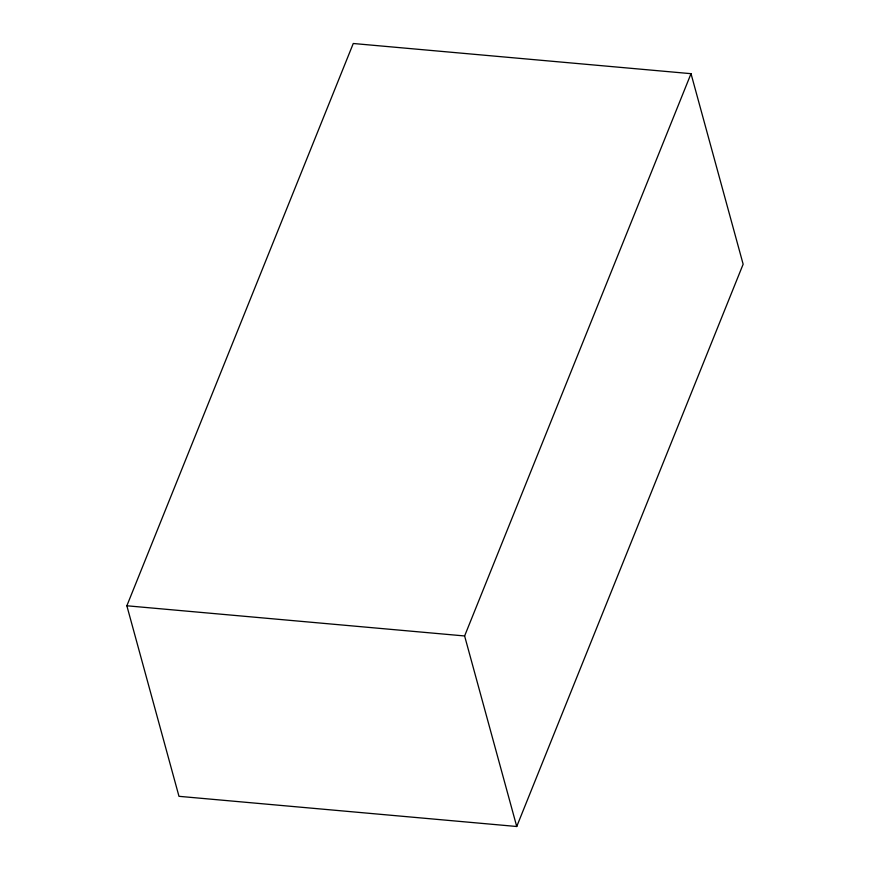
<?xml version="1.0" encoding="UTF-8"?>
<svg xmlns="http://www.w3.org/2000/svg" width="870" height="870" viewBox="0 0 870 870"><rect width="100%" height="100%" fill="white"/><g stroke="black" fill="none" stroke-linecap="round" stroke-linejoin="round"><path stroke-width="1.3" d="M126.857 605.781L353.263 43.5L691.019 73.678L743.143 264.219L516.736 826.5L178.981 796.322L126.857 605.781L464.613 635.959L516.736 826.5M464.613 635.959L691.019 73.678"/></g></svg>
